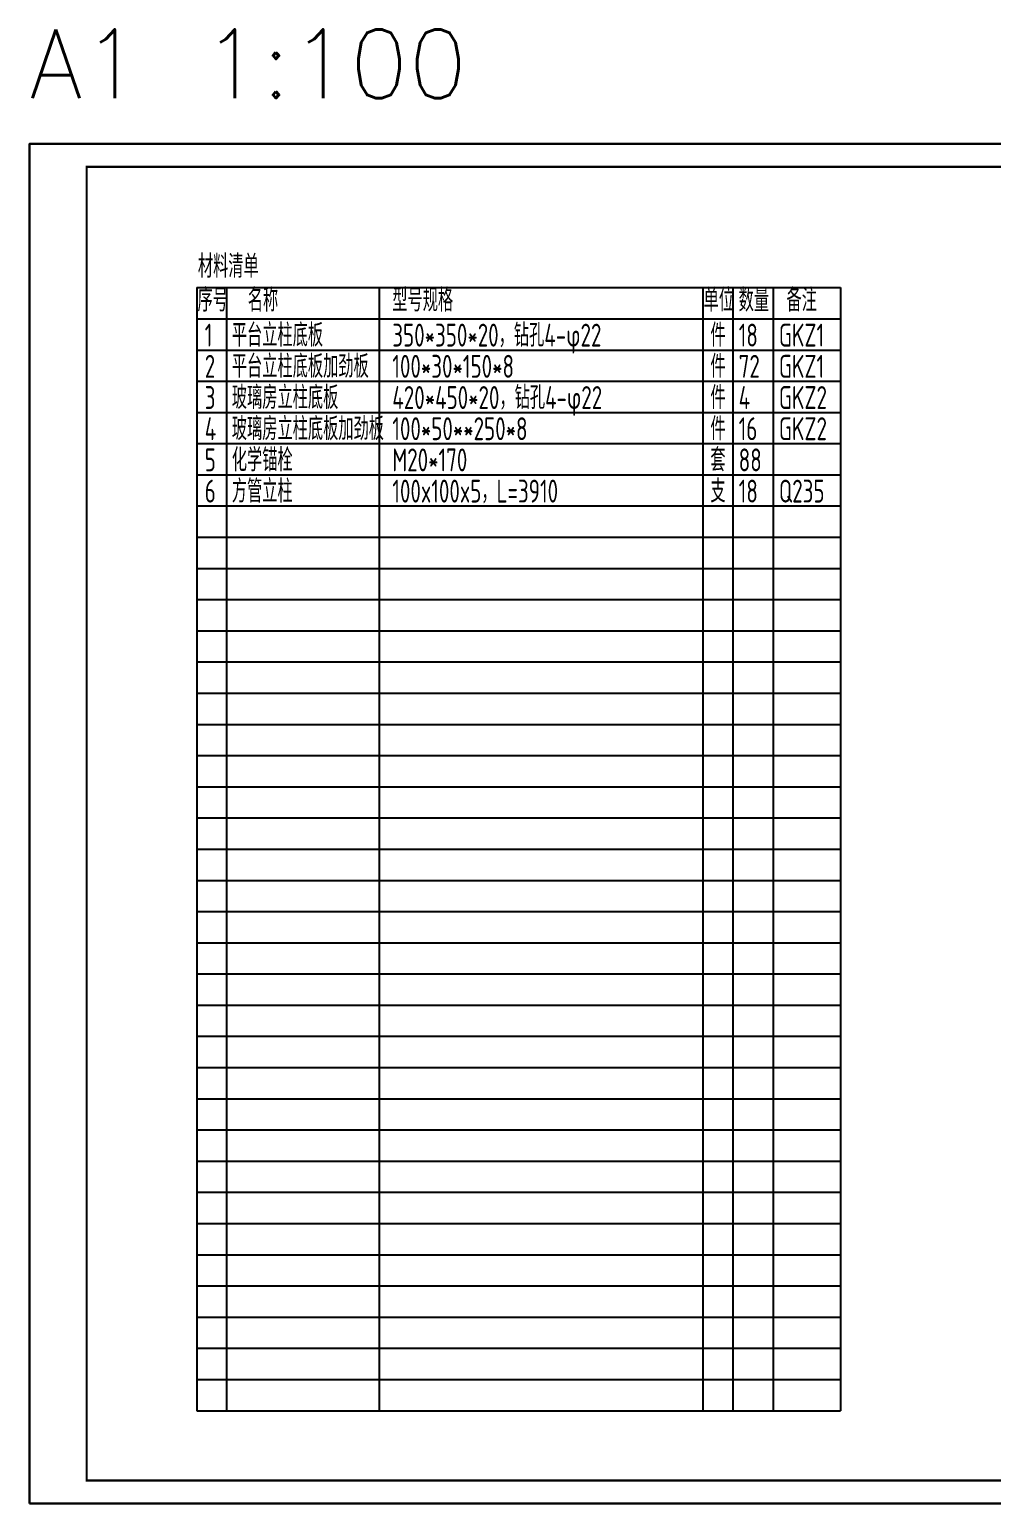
# Model space of a CAD drawing. Extents: x 498328 to 716449, y -893371 to -467753.
# Drawn here: x 632349 to 674399, y -681324 to -616924 of the extents above; entities that cross this region are included whole.
import ezdxf

# ---------------------------------------------------------------- set-up
doc = ezdxf.new("R2010")
doc.units = 0
doc.header["$LTSCALE"] = 1000
for name, color, linetype in [('PUB_TEXT', 7, 'CONTINUOUS'), ('PUB_TITLE', 4, 'CONTINUOUS'), ('焊缝', 1, 'CONTINUOUS')]:
    doc.layers.add(name, color=color, linetype=linetype)
doc.layers.add('yichutu', color=7, linetype='CONTINUOUS', true_color=0xffffff, plot=False)
doc.styles.add('HZTXT', font='txt.shx', dxfattribs={"bigfont": 'HZTXT'})
doc.styles.add('TSSD-REIN', font='tssdeng.shx', dxfattribs={"width": 0.7, "bigfont": 'tssdchn.shx'})

# ---------------------------------------------------------------- blocks, each defined once
blk = doc.blocks.new('yct-841-594-84100-59400-100-1000.0')
at = {"layer": 'yichutu', "color": 7, "true_color": 0xffffff}
blk.add_lwpolyline([(0, 0), (0, 59400), (84100, 59400), (84100, 0)], close=True, dxfattribs=at)
at = {"layer": 'yichutu', "color": 7, "true_color": 0xffffff, "style": 'HZTXT'}
blk.add_text('A1 1:100', height=3000, dxfattribs=at).set_placement((0, 61400))

msp = doc.modelspace()

# ---------------------------------------------------------------- linework, layer by layer
at = {"layer": 'PUB_TITLE'}
msp.add_lwpolyline([(632349.2, -681323.8), (716449.2, -681323.8), (716449.2, -621923.8), (632349.2, -621923.8)], close=True, dxfattribs=at)
at = {"layer": 'PUB_TITLE', "const_width": 100}
msp.add_lwpolyline([(634849.2, -680323.8), (715449.2, -680323.8), (715449.2, -622923.8), (634849.2, -622923.8)], close=True, dxfattribs=at)
at = {"layer": '焊缝', "color": 7, "true_color": 0xffffff}
for p, q in [((639666.2, -628202), (667800.1, -628202)), ((639666.2, -628202), (639666.2, -677267.9)), ((640954.7, -628202), (640954.7, -677267.9)), ((647627.3, -628202), (647627.3, -677267.9)), ((661774.9, -628202), (661774.9, -677267.9)), ((663093.4, -628202), (663093.4, -677267.9)), ((664850.7, -628202), (664850.7, -677267.9)), ((667800.1, -628202), (667800.1, -677267.9)), ((639666.2, -629564.9), (667800.1, -629564.9)), ((639666.2, -630927.8), (667800.1, -630927.8)), ((639666.2, -632290.8), (667800.1, -632290.8)), ((639666.2, -633653.7), (667800.1, -633653.7)), ((639666.2, -635016.7), (667800.1, -635016.7)), ((639666.2, -636379.6), (667800.1, -636379.6)), ((639666.2, -637742.6), (667800.1, -637742.6)), ((639666.2, -639105.5), (667800.1, -639105.5)), ((639666.2, -640468.4), (667800.1, -640468.4)), ((639666.2, -641831.4), (667800.1, -641831.4)), ((639666.2, -643194.3), (667800.1, -643194.3)), ((639666.2, -644557.3), (667800.1, -644557.3)), ((639666.2, -645920.2), (667800.1, -645920.2)), ((639666.2, -647283.1), (667800.1, -647283.1)), ((639666.2, -648646.1), (667800.1, -648646.1)), ((639666.2, -650009), (667800.1, -650009)), ((639666.2, -651372), (667800.1, -651372)), ((639666.2, -652734.9), (667800.1, -652734.9)), ((639666.2, -654097.9), (667800.1, -654097.9)), ((639666.2, -655460.8), (667800.1, -655460.8)), ((639666.2, -656823.7), (667800.1, -656823.7)), ((639666.2, -658186.7), (667800.1, -658186.7)), ((639666.2, -659549.6), (667800.1, -659549.6)), ((639666.2, -660912.6), (667800.1, -660912.6)), ((639666.2, -662275.5), (667800.1, -662275.5)), ((639666.2, -663638.5), (667800.1, -663638.5)), ((639666.2, -665001.4), (667800.1, -665001.4)), ((639666.2, -666364.3), (667800.1, -666364.3)), ((639666.2, -667727.3), (667800.1, -667727.3)), ((639666.2, -669090.2), (667800.1, -669090.2)), ((639666.2, -670453.2), (667800.1, -670453.2)), ((639666.2, -671816.1), (667800.1, -671816.1)), ((639666.2, -673179), (667800.1, -673179)), ((639666.2, -674542), (667800.1, -674542)), ((639666.2, -675904.9), (667800.1, -675904.9)), ((639666.2, -677267.9), (667800.1, -677267.9))]:
    msp.add_line(p, q, dxfattribs=at)

# ---------------------------------------------------------------- block references
at = {"layer": 'yichutu'}
msp.add_blockref('yct-841-594-84100-59400-100-1000.0', (632349.2, -681323.8), dxfattribs=at)

# ---------------------------------------------------------------- texts
at = {"layer": 'PUB_TEXT', "lineweight": 15, "style": 'TSSD-REIN', "width": 0.7}
for s, p in [('材料清单', (639711.6, -627770)), ('序号', (639696.6, -629246.3)), ('名称', (641890.4, -629246.3)), ('型号规格', (648208.8, -629246.3)), ('单位', (661813.2, -629246.3)), ('数量', (663347.7, -629246.3)), ('备注', (665438.6, -629246.3)), ('1', (640010, -630777.9)), ('平台立柱底板', (641193.6, -630777.9)), ('350*350*20，钻孔4-φ22', (648208.8, -630777.9)), ('件', (662109.1, -630777.9)), ('18', (663347.7, -630777.9)), ('GKZ1', (665105, -630777.9)), ('平台立柱底板加劲板', (641193.6, -632140.9)), ('件', (662109.1, -632140.9)), ('2', (640010, -632140.9)), ('100*30*150*8', (648208.8, -632140.9)), ('72', (663347.7, -632140.9)), ('GKZ1', (665105, -632140.9)), ('玻璃房立柱底板', (641193.6, -633503.8)), ('420*450*20，钻孔4-φ22', (648208.8, -633503.8)), ('件', (662109.1, -633503.8)), ('3', (640010, -633503.8)), ('4', (663347.7, -633503.8)), ('GKZ2', (665105, -633503.8)), ('4', (640010, -634866.8)), ('玻璃房立柱底板加劲板', (641193.6, -634866.8)), ('100*50**250*8', (648208.8, -634866.8)), ('件', (662109.1, -634866.8)), ('16', (663347.7, -634866.8)), ('GKZ2', (665105, -634866.8)), ('5', (640010, -636229.7)), ('化学锚栓', (641193.6, -636229.7)), ('M20*170', (648208.8, -636229.7)), ('套', (662109.1, -636229.7)), ('88', (663347.7, -636229.7)), ('6', (640010, -637592.6)), ('方管立柱', (641193.6, -637592.6)), ('100x100x5，L=3910', (648208.8, -637592.6)), ('支', (662109.1, -637592.6)), ('18', (663347.7, -637592.6)), ('Q235', (665105, -637592.6))]:
    msp.add_text(s, height=1000, dxfattribs=at).set_placement(p)

doc.saveas('drawing.dxf')
